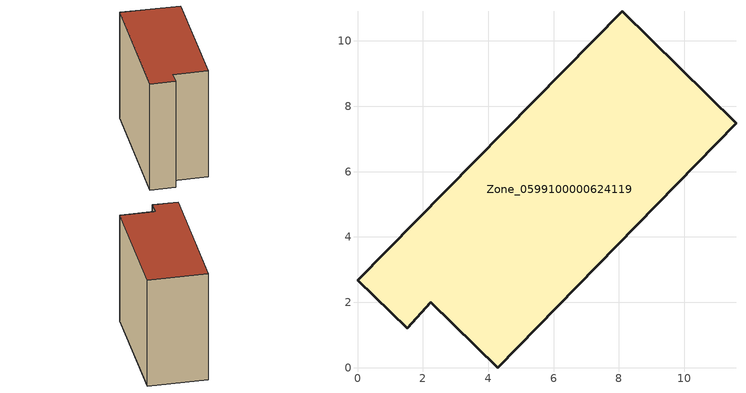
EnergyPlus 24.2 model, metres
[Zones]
Zone_0599100000624119
 floor ground (C_G): 2.24,2 1.52,1.2 0,2.67 8.1,10.91 11.58,7.48 4.3,0 z0
 wall outside (C_F): 8.1,10.91 0,2.67 1.52,1.2 2.24,2 4.3,0 11.58,7.48 8.1,10.91 z0:9.63
 roof outside (C_R): 4.3,0 11.58,7.48 8.1,10.91 0,2.67 1.52,1.2 2.24,2 z9.63
[BUILDING]
Pand.0599100000624119: North Axis=0; Terrain=City; Loads Convergence Tolerance Value=0.04; Temperature Convergence Tolerance Value=0.4; Solar Distribution=FullExterior; Maximum Number of Warmup Days=25; Minimum Number of Warmup Days=1
[Site:Location]
Rotterdam.The.Hague.AP_ZH_NLD Design_Conditions: Latitude=51.96; Longitude=4.45; Time Zone=1; Elevation=-4.5
[SITE:GROUNDTEMPERATURE:BUILDINGSURFACE]
18, 18, 18, 18, 18, 18, 18, 18, 18, 18, 18, 18
[MATERIAL] Thermal Absorptance=0.9; Solar Absorptance=0.7; Visible Absorptance=0.7
Name | Roughness | Thickness | Conductivity | Density | Specific Heat
G.TI.1946 | MediumSmooth | 0.15 | 1 | 540 | 1210
F.TI.1946 | Rough | 0.3 | 0.857143 | 1920 | 840
R.TI.1946 | MediumRough | 0.2 | 0.1 | 1500 | 1000
[CONSTRUCTION]
C_G: G.TI.1946
C_F: F.TI.1946
C_R: R.TI.1946
[ZONE]
Zone_0599100000624119: Type=1; Multiplier=1; Ceiling Height=Autocalculate; Volume=Autocalculate; Floor Area=autocalculate; Part of Total Floor Area=Yes
[ZONEINFILTRATION:DESIGNFLOWRATE]
Infil_Zone_0599100000624119: Zone or ZoneList or Space or SpaceList=Zone_0599100000624119; Schedule=AlwaysOn; Design Flow Rate Calculation Method=Flow/Area; Flow Rate per Floor Area=0.003; Constant Term Coefficient=1; Temperature Term Coefficient=0; Velocity Term Coefficient=0; Velocity Squared Term Coefficient=0
[HVACTEMPLATE:ZONE:IDEALLOADSAIRSYSTEM]
Zone_0599100000624119: Maximum Heating Supply Air Temperature=50; Minimum Cooling Supply Air Temperature=13; Maximum Heating Supply Air Humidity Ratio=0.0156; Minimum Cooling Supply Air Humidity Ratio=0.0077; Heating Limit=NoLimit; Cooling Limit=NoLimit; Dehumidification Control Type=ConstantSensibleHeatRatio; Cooling Sensible Heat Ratio=0.7; Dehumidification Setpoint=60; Humidification Control Type=None; Humidification Setpoint=30; Outdoor Air Method=None; Outdoor Air Flow Rate per Person=0.00944; Outdoor Air Flow Rate per Zone Floor Area=0; Outdoor Air Flow Rate per Zone=0; Demand Controlled Ventilation Type=None; Outdoor Air Economizer Type=NoEconomizer; Heat Recovery Type=None; Sensible Heat Recovery Effectiveness=0.7; Latent Heat Recovery Effectiveness=0.65
[ZONECONTROL:THERMOSTAT]
ThermostatControl_Zone_0599100000624119: Zone or ZoneList=Zone_0599100000624119; Control Type Schedule=DualSetpointControlType; Control 1=Thermostat_Zone_0599100000624119; Temperature Difference Between Cutout And Setpoint=0
[THERMOSTATSETPOINT:DUALSETPOINT]
Thermostat_Zone_0599100000624119: Heating Setpoint Temperature Schedule=HeatingSetpoint_Zone_0599100000624119; Cooling Setpoint Temperature Schedule=CoolingSetpoint_Zone_0599100000624119
[SCHEDULE:COMPACT]
HeatingSetpoint_Zone_0599100000624119: Through: 12/31, For: AllDays, Until: 24:00, 21
CoolingSetpoint_Zone_0599100000624119: Through: 12/31, For: AllDays, Until: 24:00, 24
DualSetpointControlType: Through: 12/31, For: AllDays, Until: 24:00, 4
AlwaysOn: Through: 12/31, For: AllDays, Until: 24:00, 1
